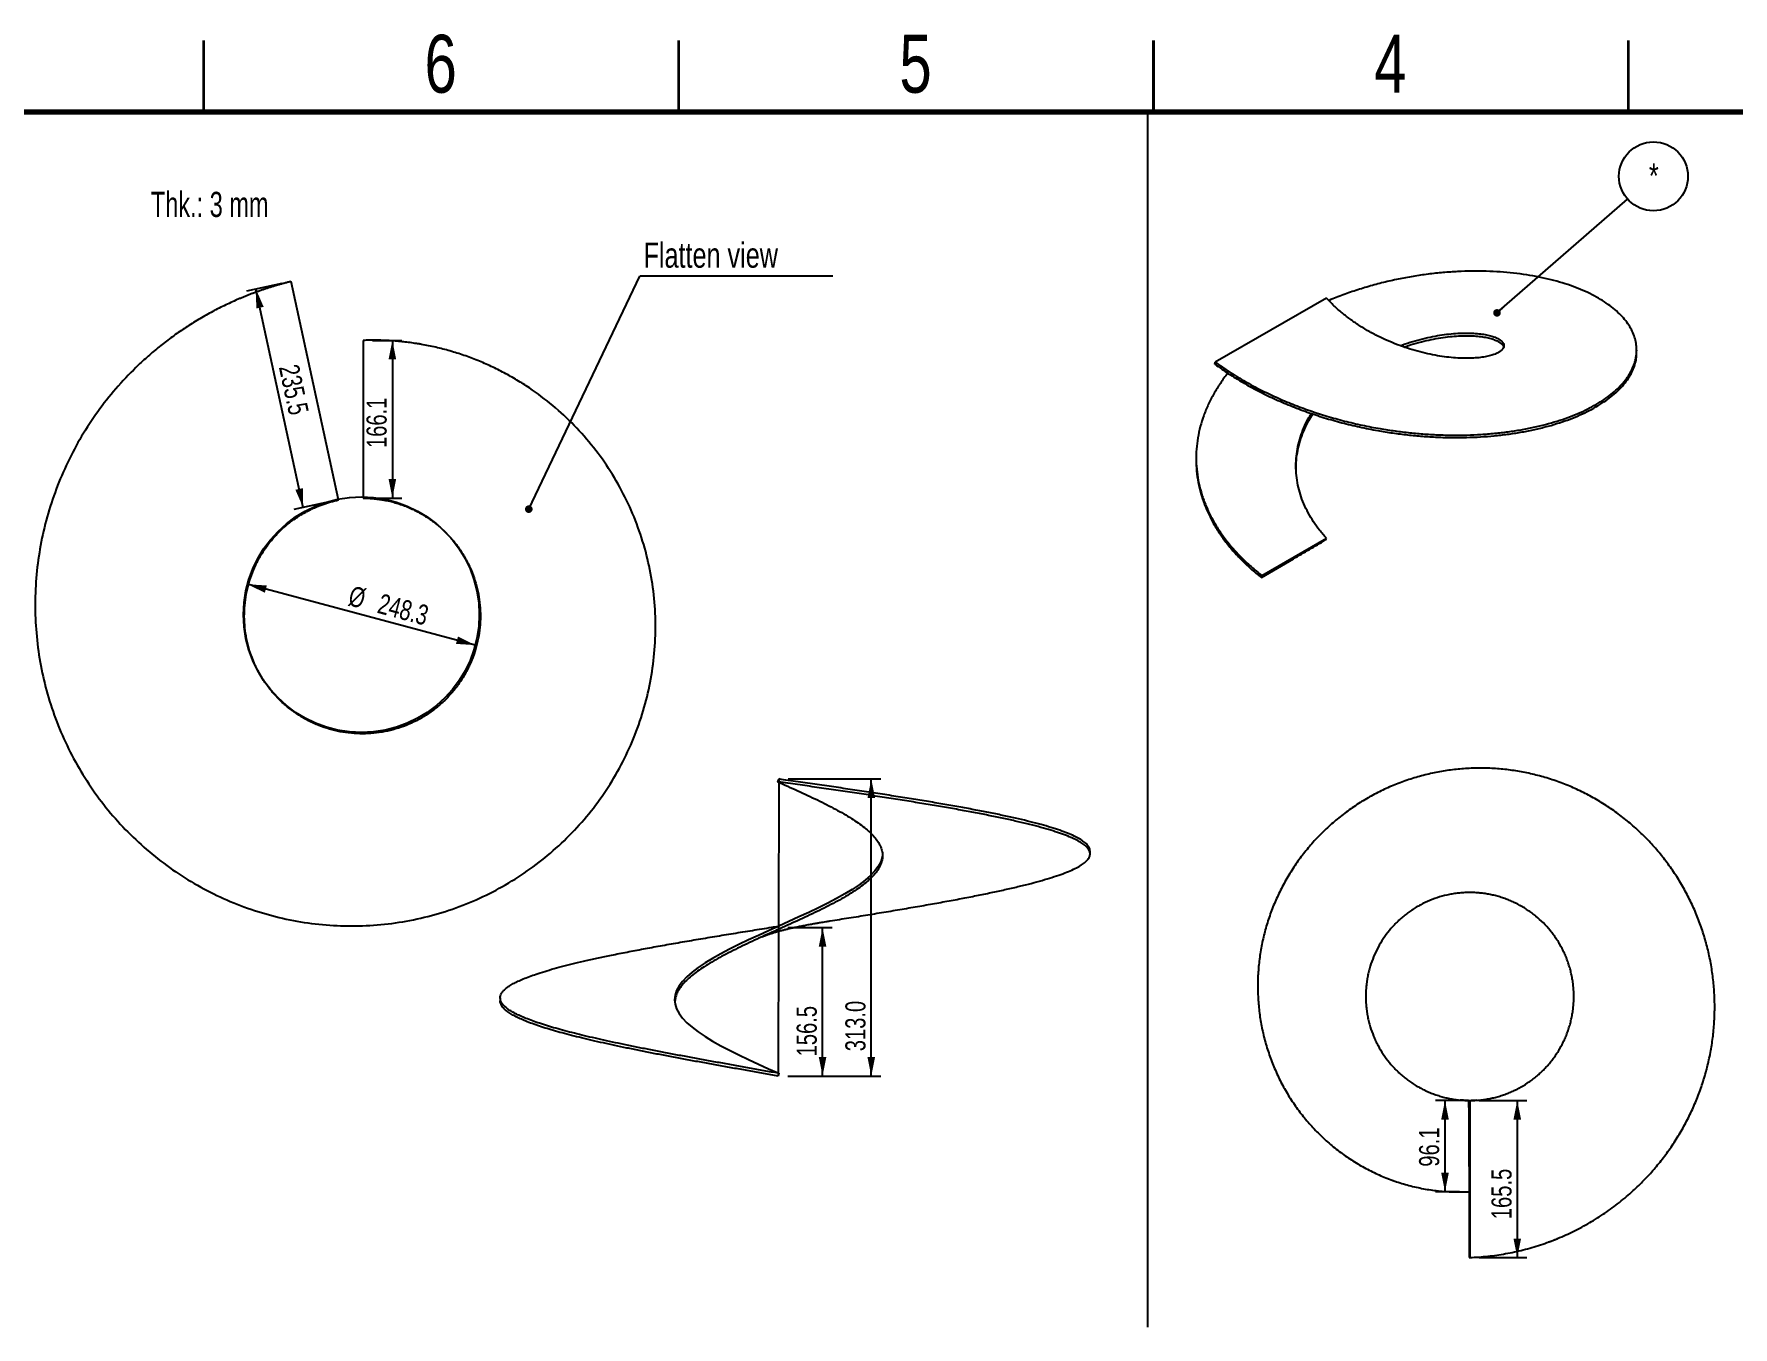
# Model space of a CAD drawing. Header units: millimetres. Extents: x 25 to 4175, y 19 to 2952.
# Drawn here: x 921 to 2710, y 1590 to 2952 of the extents above; entities that cross this region are included whole.
import ezdxf

# ---------------------------------------------------------------- set-up
doc = ezdxf.new("R2010")
doc.units = ezdxf.units.MM
doc.header["$LTSCALE"] = 10
doc.header["$PDSIZE"] = -1
doc.layers.add('SHEET', color=179, linetype='Continuous')
doc.styles.add('SLDTEXTSTYLE0', font='TXT', dxfattribs={"width": 0.75})
doc.styles.add('SLDTEXTSTYLE1', font='TXT', dxfattribs={"width": 0.7})
doc.dimstyles.new('SLDDIMSTYLE0', dxfattribs={"dimtxt": 0.18, "dimasz": 8, "dimexe": 0, "dimexo": 0.0625, "dimgap": 0, "dimtad": 0, "dimtih": 1, "dimtoh": 1, "dimdec": 0, "dimrnd": 1e-09, "dimzin": 0, "dimdsep": 46, "dimtxsty": 'Standard', "dimblk1": 'DOT', "dimblk2": 'DOT', "dimsah": 1, "dimcen": 0.09, "dimadec": 0, "dimazin": 0, "dimtfac": 8, "dimtdec": 0, "dimtofl": 0, "dimtmove": 0, "dimatfit": 3, "dimldrblk": 'DOT', "dimfxl": 1, "dimfrac": 2, "dimtolj": 1, "dimtzin": 0, "dimarcsym": 0})
doc.dimstyles.new('SLDDIMSTYLE1', dxfattribs={"dimtxt": 21.166667, "dimasz": 20, "dimexe": 0, "dimexo": 0.0625, "dimgap": 5.291667, "dimtad": 1, "dimdec": 1, "dimrnd": 1e-09, "dimzin": 12, "dimdsep": 46, "dimtxsty": 'SLDTEXTSTYLE0', "dimsah": 1, "dimcen": 0.09, "dimadec": 0, "dimazin": 3, "dimtfac": 1, "dimtdec": 1, "dimtofl": 0, "dimtmove": 0, "dimatfit": 3, "dimfxl": 1, "dimfrac": 2, "dimtolj": 1, "dimtzin": 12, "dimarcsym": 0})
doc.dimstyles.new('SLDDIMSTYLE3', dxfattribs={"dimtxt": 21.166667, "dimasz": 20, "dimexe": 0, "dimexo": 0.0625, "dimgap": 5.291667, "dimtad": 1, "dimdec": 1, "dimrnd": 1e-09, "dimzin": 12, "dimdsep": 46, "dimtxsty": 'SLDTEXTSTYLE0', "dimsah": 1, "dimcen": 0, "dimadec": 0, "dimazin": 3, "dimtfac": 1, "dimtdec": 1, "dimtmove": 0, "dimatfit": 3, "dimfxl": 1, "dimfrac": 2, "dimtolj": 1, "dimtzin": 12, "dimarcsym": 0})
doc.dimstyles.new('SLDDIMSTYLE8', dxfattribs={"dimtxt": 21.166667, "dimasz": 20, "dimexe": 0, "dimexo": 0.0625, "dimgap": 5.291667, "dimtad": 1, "dimdec": 1, "dimrnd": 1e-09, "dimzin": 4, "dimdsep": 46, "dimtxsty": 'SLDTEXTSTYLE0', "dimsah": 1, "dimcen": 0.09, "dimadec": 0, "dimazin": 1, "dimtfac": 1, "dimtdec": 1, "dimtofl": 0, "dimtmove": 0, "dimatfit": 3, "dimfxl": 1, "dimfrac": 2, "dimtolj": 1, "dimtzin": 12, "dimarcsym": 0})

# ---------------------------------------------------------------- blocks, each defined once
blk = doc.blocks.new('SW_NOTE_0_3')
at = {"layer": 'SHEET', "color": 0}
blk.add_circle((27.3, 23.9), 36.3, dxfattribs=at)
at = {"layer": 'SHEET', "color": 0, "insert": (27.7, 37.6), "char_height": 26.5, "attachment_point": 2, "style": 'SLDTEXTSTYLE0'}
blk.add_mtext('*', dxfattribs=at)
blk = doc.blocks.new('_Dot')
at = {"color": 0, "linetype": 'ByBlock', "lineweight": -2}
blk.add_line((-0.5, 0), (-1, 0), dxfattribs=at)
at = {"color": 0, "linetype": 'ByBlock', "const_width": 0.5}
blk.add_lwpolyline([(-0.25, 0, 1), (0.25, 0, 1)], format="xyb", close=True, dxfattribs=at)
blk = doc.blocks.new('_D_2')
at = {"layer": 'SHEET'}
blk.add_line((1385.8, 2308.3), (1146, 2372.4), dxfattribs=at)
for points in [[(1146, 2372.4), (1164.3, 2363.4), (1166.3, 2371.1)], [(1385.8, 2308.3), (1367.6, 2317.4), (1365.5, 2309.6)]]:
    blk.add_solid(points, dxfattribs=at)
at = {"layer": 'SHEET', "char_height": 21.17, "attachment_point": 1, "rotation": 345.0388, "style": 'SLDTEXTSTYLE0'}
for s, insert in [('%%c', (1256.2, 2371.2)), ('248.3', (1287, 2363))]:
    blk.add_mtext(s, dxfattribs=dict(at, insert=insert))
blk = doc.blocks.new('_D_3')
at = {"layer": 'SHEET'}
for p, q in [((1182.2, 2689.2), (1145.1, 2681.2)), ((1204.6, 2453.2), (1154.9, 2683.3)), ((1231.9, 2459.1), (1194.8, 2451.1))]:
    blk.add_line(p, q, dxfattribs=at)
for points in [[(1154.9, 2683.3), (1155.2, 2662.9), (1163, 2664.6)], [(1204.6, 2453.2), (1204.3, 2473.6), (1196.4, 2471.9)]]:
    blk.add_solid(points, dxfattribs=at)
at = {"layer": 'SHEET', "insert": (1199.6, 2605.6), "char_height": 21.17, "attachment_point": 1, "rotation": 282.1842, "style": 'SLDTEXTSTYLE0'}
blk.add_mtext('235.5', dxfattribs=at)
blk = doc.blocks.new('_D_4')
at = {"layer": 'SHEET'}
for p, q in [((1277.7, 2629.3), (1308.5, 2629.3)), ((1298.5, 2629.3), (1298.5, 2463.2)), ((1277.9, 2463.2), (1308.5, 2463.2))]:
    blk.add_line(p, q, dxfattribs=at)
for points in [[(1298.5, 2629.3), (1294.5, 2609.3), (1302.5, 2609.3)], [(1298.5, 2463.2), (1302.5, 2483.2), (1294.5, 2483.2)]]:
    blk.add_solid(points, dxfattribs=at)
at = {"layer": 'SHEET', "insert": (1271.3, 2515.9), "char_height": 21.17, "attachment_point": 1, "rotation": 90, "style": 'SLDTEXTSTYLE0'}
blk.add_mtext('166.1', dxfattribs=at)
blk = doc.blocks.new('SW_NOTE_0_5')
at = {"layer": 'SHEET', "color": 0}
blk.add_line((203.3, 0), (0, 0), dxfattribs=at)
at = {"layer": 'SHEET', "color": 0, "insert": (3.8, 35.5), "char_height": 26.458, "attachment_point": 1, "style": 'SLDTEXTSTYLE0'}
blk.add_mtext('Flatten view', dxfattribs=at)
blk = doc.blocks.new('_D_20')
at = {"layer": 'SHEET'}
for p, q in [((1715, 2010.8), (1761.5, 2010.8)), ((1751.5, 1854.3), (1751.5, 2010.8)), ((1714.8, 1854.3), (1761.5, 1854.3))]:
    blk.add_line(p, q, dxfattribs=at)
for points in [[(1751.5, 2010.8), (1747.5, 1990.8), (1755.5, 1990.8)], [(1751.5, 1854.3), (1755.5, 1874.3), (1747.5, 1874.3)]]:
    blk.add_solid(points, dxfattribs=at)
at = {"layer": 'SHEET', "insert": (1724.2, 1875.1), "char_height": 21.17, "attachment_point": 1, "rotation": 90, "style": 'SLDTEXTSTYLE0'}
blk.add_mtext('156.5', dxfattribs=at)
blk = doc.blocks.new('_D_21')
at = {"layer": 'SHEET'}
for p, q in [((1715.3, 2167.3), (1812.8, 2167.3)), ((1802.8, 1854.3), (1802.8, 2167.3)), ((1714.8, 1854.3), (1812.8, 1854.3))]:
    blk.add_line(p, q, dxfattribs=at)
for points in [[(1802.8, 2167.3), (1798.8, 2147.3), (1806.8, 2147.3)], [(1802.8, 1854.3), (1806.8, 1874.3), (1798.8, 1874.3)]]:
    blk.add_solid(points, dxfattribs=at)
at = {"layer": 'SHEET', "insert": (1775.5, 1880.5), "char_height": 21.17, "attachment_point": 1, "rotation": 90, "style": 'SLDTEXTSTYLE0'}
blk.add_mtext('313.0', dxfattribs=at)
blk = doc.blocks.new('_D_22')
at = {"layer": 'SHEET'}
for p, q in [((2421.7, 1828.6), (2396.9, 1828.6)), ((2406.9, 1732.5), (2406.9, 1828.6)), ((2422.3, 1732.5), (2396.9, 1732.5))]:
    blk.add_line(p, q, dxfattribs=at)
for points in [[(2406.9, 1828.6), (2402.9, 1808.6), (2410.9, 1808.6)], [(2406.9, 1732.5), (2410.9, 1752.5), (2402.9, 1752.5)]]:
    blk.add_solid(points, dxfattribs=at)
at = {"layer": 'SHEET', "insert": (2379.6, 1758.9), "char_height": 21.17, "attachment_point": 1, "rotation": 90, "style": 'SLDTEXTSTYLE0'}
blk.add_mtext('96.1', dxfattribs=at)
blk = doc.blocks.new('_D_23')
at = {"layer": 'SHEET'}
for p, q in [((2443, 1828.6), (2493, 1828.6)), ((2483, 1828.6), (2483, 1663.2)), ((2443, 1663.2), (2493, 1663.2))]:
    blk.add_line(p, q, dxfattribs=at)
for points in [[(2483, 1828.6), (2479, 1808.6), (2487, 1808.6)], [(2483, 1663.2), (2487, 1683.2), (2479, 1683.2)]]:
    blk.add_solid(points, dxfattribs=at)
at = {"layer": 'SHEET', "insert": (2455.8, 1703.6), "char_height": 21.17, "attachment_point": 1, "rotation": 90, "style": 'SLDTEXTSTYLE0'}
blk.add_mtext('165.5', dxfattribs=at)

msp = doc.modelspace()

# ---------------------------------------------------------------- linework, layer by layer
at = {"color": 7, "linetype": 'Continuous', "lineweight": 35}
for p, q in [((1100, 2870), (1100, 2945)), ((1600, 2870), (1600, 2945)), ((2100, 2945), (2100, 2870)), ((2100, 2870), (2100, 2945)), ((2600, 2870), (2600, 2945))]:
    msp.add_line(p, q, dxfattribs=at)
at = {"color": 7, "linetype": 'Continuous', "lineweight": 70}
msp.add_line((100, 2870), (4100, 2870), dxfattribs=at)
at = {"color": 7, "linetype": 'Continuous', "lineweight": 25}
for p, q in [((1241.72, 2461.19), (1192.02, 2691.33)), ((2281.99, 2673.91), (2165, 2606.38)), ((1267.65, 2629.26), (1267.94, 2463.16)), ((2164.63, 2604.18), (2165, 2606.38)), ((2214.06, 2381.57), (2281.99, 2420.79)), ((2281.12, 2419.05), (2281.99, 2420.79)), ((2213.57, 2379.47), (2214.06, 2381.57)), ((1705.28, 2167.28), (1704.05, 2164.54)), ((1705.28, 2167.28), (1704.86, 2164.31)), ((1705.28, 1857.28), (1704.75, 1854.32)), ((2431.75, 1828.62), (2432.98, 1828.62)), ((2432.98, 1828.62), (2432.98, 1663.17)), ((2347.52, 1746.23), (2355.16, 1743.32)), ((2432.45, 1663.17), (2432.98, 1663.17))]:
    msp.add_line(p, q, dxfattribs=at)
at = {"color": 7, "linetype": 'Continuous', "lineweight": 25, "flags": 128}
for points in [[(1814.6, 2087.66), (1814.3, 2084.94), (1812.72, 2080.09), (1810.11, 2075.24), (1806.49, 2070.4), (1801.89, 2065.56), (1796.36, 2060.71), (1789.96, 2055.87), (1782.74, 2051.03), (1774.78, 2046.19), (1766.14, 2041.34), (1756.92, 2036.49), (1747.2, 2031.65), (1737.08, 2026.81), (1726.65, 2021.96), (1716.02, 2017.12), (1705.28, 2012.28), (1694.55, 2007.44), (1683.91, 2002.59), (1673.48, 1997.74), (1663.36, 1992.9), (1653.64, 1988.06), (1644.42, 1983.21), (1635.78, 1978.37), (1627.82, 1973.53), (1620.6, 1968.69), (1614.2, 1963.84), (1608.67, 1958.99), (1604.07, 1954.15), (1600.45, 1949.31), (1597.84, 1944.46), (1596.26, 1939.62), (1595.73, 1934.78), (1596.26, 1929.94), (1597.84, 1925.09), (1600.45, 1920.24), (1604.07, 1915.4), (1608.67, 1910.56), (1614.2, 1905.71), (1620.6, 1900.87), (1627.82, 1896.03), (1635.78, 1891.19), (1644.42, 1886.34), (1653.64, 1881.49), (1663.36, 1876.65), (1673.48, 1871.81), (1683.91, 1866.96), (1694.55, 1862.12), (1705.28, 1857.28), (1705.28, 1857.28)], [(2033.17, 2088.5), (2033.15, 2090.02), (2033.13, 2091.54)], [(1412.09, 1936.76), (1412.07, 1935.24), (1412.04, 1933.72)]]:
    msp.add_lwpolyline(points, dxfattribs=at)
at = {"color": 7, "linetype": 'Continuous', "lineweight": 25}
for points, knots in [([(2165, 2606.38), (2169.76, 2603.01), (2179.25, 2596.3), (2194.53, 2586.98), (2210.47, 2578.24), (2227.16, 2570.15), (2244.43, 2562.73), (2262.18, 2556.03), (2280.3, 2550.07), (2298.76, 2544.84), (2317.54, 2540.34), (2335.44, 2536.81), (2352.31, 2534.12), (2368.04, 2532.14), (2383.7, 2530.69), (2399.28, 2529.77), (2414.73, 2529.38), (2429.95, 2529.51), (2444.82, 2530.16), (2459.3, 2531.31), (2473.38, 2532.95), (2487.07, 2535.07), (2500.29, 2537.66), (2512.94, 2540.7), (2524.94, 2544.16), (2536.27, 2548.01), (2546.92, 2552.24), (2556.89, 2556.85), (2566.09, 2561.81), (2574.46, 2567.06), (2581.96, 2572.57), (2588.58, 2578.31), (2594.32, 2584.29), (2599.14, 2590.47), (2603.02, 2596.8), (2605.91, 2603.23), (2607.83, 2609.72), (2608.76, 2616.25), (2608.7, 2622.82), (2607.63, 2629.38), (2605.56, 2635.85), (2602.51, 2642.21), (2598.5, 2648.41), (2593.51, 2654.46), (2587.55, 2660.32), (2580.66, 2665.93), (2572.88, 2671.24), (2564.26, 2676.23), (2554.81, 2680.87), (2544.52, 2685.15), (2533.45, 2689.02), (2521.68, 2692.44), (2509.3, 2695.39), (2496.32, 2697.85), (2482.74, 2699.8), (2468.63, 2701.21), (2454.09, 2702.06), (2439.22, 2702.34), (2424.08, 2702.02), (2408.66, 2701.12), (2393.02, 2699.59), (2377.27, 2697.44), (2361.54, 2694.67), (2345.9, 2691.29), (2330.34, 2687.27), (2314.91, 2682.65), (2299.79, 2677.33), (2289.67, 2673.5), (2284.75, 2671.3), (2284.62, 2671.24)], [0, 0, 0, 0, 0.0177185, 0.0353402, 0.0529477, 0.0706234, 0.0883684, 0.1059835, 0.1235309, 0.1410946, 0.158757, 0.1764978, 0.1911787, 0.2058084, 0.2204322, 0.2351019, 0.249871, 0.2646408, 0.2793125, 0.2939392, 0.308571, 0.3232587, 0.3380479, 0.352794, 0.3674531, 0.3820769, 0.3967219, 0.4114389, 0.4262388, 0.4409525, 0.4555968, 0.470224, 0.4848873, 0.4996482, 0.5144272, 0.5291155, 0.5437452, 0.5583845, 0.5730844, 0.5878862, 0.6026204, 0.6172728, 0.6319027, 0.6465676, 0.6613307, 0.6761189, 0.6907987, 0.7054325, 0.7200792, 0.7348004, 0.7496006, 0.7643251, 0.7789699, 0.7936034, 0.8083051, 0.8230949, 0.8378479, 0.8525094, 0.8671473, 0.8818177, 0.8965935, 0.9113736, 0.9260576, 0.9406851, 0.955359, 0.9701168, 0.9849018, 0.9996011, 1, 1, 1, 1]), ([(1192.02, 2691.33), (1191.45, 2691.19), (1190.31, 2690.91), (1188.59, 2690.47), (1186.88, 2690.03), (1185.18, 2689.58), (1183.47, 2689.12), (1181.77, 2688.65), (1180.07, 2688.17), (1178.37, 2687.69), (1176.68, 2687.19), (1174.99, 2686.69), (1173.3, 2686.18), (1171.61, 2685.66), (1169.93, 2685.14), (1168.25, 2684.6), (1166.58, 2684.06), (1164.9, 2683.51), (1163.23, 2682.95), (1161.56, 2682.38), (1159.9, 2681.81), (1158.24, 2681.23), (1156.58, 2680.63), (1154.92, 2680.03), (1153.27, 2679.43), (1151.61, 2678.81), (1149.97, 2678.19), (1148.32, 2677.55), (1146.68, 2676.91), (1145.04, 2676.26), (1143.4, 2675.61), (1141.77, 2674.94), (1140.14, 2674.27), (1138.51, 2673.58), (1136.88, 2672.89), (1135.26, 2672.2), (1129.46, 2669.66), (1119.58, 2665.08), (1105.88, 2657.97), (1092.5, 2650.28), (1079.46, 2642.01), (1066.79, 2633.18), (1054.52, 2623.82), (1042.67, 2613.93), (1027.46, 2600.07), (1009.58, 2581.52), (990.18, 2557.47), (972.95, 2531.82), (958.05, 2504.75), (945.58, 2476.48), (935.67, 2447.21), (928.38, 2417.19), (923.8, 2386.62), (921.94, 2355.78), (922.87, 2324.89), (926.55, 2294.21), (932.99, 2263.98), (942.11, 2234.46), (953.88, 2205.89), (968.18, 2178.5), (984.93, 2152.52), (1003.97, 2128.18), (1025.17, 2105.7), (1048.33, 2085.25), (1073.3, 2067.02), (1099.83, 2051.18), (1127.73, 2037.88), (1156.73, 2027.22), (1186.61, 2019.33), (1217.09, 2014.25), (1247.93, 2012.08), (1278.82, 2012.81), (1309.51, 2016.48), (1339.71, 2023.02), (1369.15, 2032.43), (1397.56, 2044.59), (1424.67, 2059.44), (1450.23, 2076.81), (1473.99, 2096.58), (1495.72, 2118.55), (1515.21, 2142.54), (1532.28, 2168.31), (1546.72, 2195.64), (1558.43, 2224.24), (1567.24, 2253.87), (1573.09, 2284.21), (1575.88, 2315), (1575.6, 2345.9), (1572.21, 2376.63), (1565.77, 2406.86), (1556.29, 2436.28), (1543.9, 2464.6), (1528.68, 2491.5), (1510.81, 2516.72), (1490.43, 2539.97), (1467.79, 2561), (1447.18, 2576.49), (1429.82, 2587.55), (1416.38, 2595.15), (1402.58, 2602.03), (1388.41, 2608.2), (1373.94, 2613.61), (1359.22, 2618.26), (1344.28, 2622.12), (1333.07, 2624.4), (1325.74, 2625.64), (1322.34, 2626.18), (1318.94, 2626.68), (1315.53, 2627.13), (1312.12, 2627.55), (1308.72, 2627.92), (1305.31, 2628.26), (1301.89, 2628.55), (1298.48, 2628.8), (1295.06, 2629.02), (1291.64, 2629.19), (1288.22, 2629.32), (1284.8, 2629.41), (1281.37, 2629.46), (1277.94, 2629.47), (1274.52, 2629.44), (1271.08, 2629.38), (1268.8, 2629.3), (1267.65, 2629.26)], [0, 0, 0, 0, 0.0008956, 0.0017908, 0.0026857, 0.0035802, 0.0044744, 0.0053683, 0.0062619, 0.0071553, 0.0080484, 0.0089414, 0.0098341, 0.0107267, 0.0116191, 0.0125114, 0.0134036, 0.0142958, 0.0151878, 0.0160799, 0.0169719, 0.0178639, 0.018756, 0.0196481, 0.0205403, 0.0214325, 0.0223249, 0.0232174, 0.0241101, 0.025003, 0.025896, 0.0267893, 0.0276829, 0.0285767, 0.0294707, 0.0303651, 0.0312598, 0.0390872, 0.0468961, 0.0547013, 0.0625173, 0.0703441, 0.0781527, 0.085958, 0.0937747, 0.1094072, 0.1250246, 0.140656, 0.1562744, 0.1719068, 0.187524, 0.2031562, 0.2187736, 0.2344049, 0.250023, 0.2656566, 0.2812723, 0.2969044, 0.3125215, 0.3281552, 0.3437706, 0.3594043, 0.3750195, 0.3906552, 0.4062683, 0.4219024, 0.4375169, 0.4531509, 0.4687654, 0.4843975, 0.5000137, 0.5156452, 0.5312619, 0.5468938, 0.56251, 0.5781438, 0.5937579, 0.6093912, 0.6250056, 0.6406384, 0.6562532, 0.6718866, 0.6875006, 0.7031344, 0.7187478, 0.7343794, 0.7499949, 0.76563, 0.7812417, 0.7968765, 0.8124884, 0.8281194, 0.8437349, 0.8593699, 0.8749811, 0.890614, 0.9062272, 0.9140596, 0.9218657, 0.9296666, 0.9374837, 0.9453166, 0.9531225, 0.9609231, 0.9687401, 0.970485, 0.9722276, 0.9739682, 0.9757071, 0.9774444, 0.9791804, 0.9809154, 0.9826495, 0.9843831, 0.9861164, 0.9878496, 0.9895829, 0.9913167, 0.9930511, 0.9947864, 0.9965228, 0.9982606, 1, 1, 1, 1]), ([(2359.58, 2623.71), (2363.12, 2624.95), (2370.25, 2627.45), (2380.86, 2630.45), (2391.31, 2632.91), (2401.45, 2634.77), (2411.18, 2636.06), (2420.41, 2636.82), (2429.06, 2637.08), (2437.05, 2636.86), (2444.27, 2636.2), (2450.68, 2635.17), (2456.22, 2633.8), (2460.83, 2632.13), (2464.45, 2630.23), (2467.07, 2628.16), (2468.65, 2625.97), (2469.19, 2623.71), (2468.65, 2621.45), (2467.07, 2619.26), (2464.45, 2617.19), (2460.83, 2615.29), (2456.22, 2613.62), (2450.68, 2612.25), (2444.27, 2611.22), (2437.05, 2610.56), (2429.06, 2610.34), (2420.41, 2610.6), (2411.18, 2611.36), (2401.45, 2612.65), (2391.31, 2614.51), (2380.86, 2616.96), (2370.21, 2620), (2359.46, 2623.65), (2348.7, 2627.91), (2338.05, 2632.78), (2327.61, 2638.25), (2317.47, 2644.29), (2307.73, 2650.9), (2298.51, 2658.06), (2289.82, 2665.7), (2284.6, 2671.18), (2281.99, 2673.91)], [0, 0, 0, 0, 0.0247227, 0.0497392, 0.0747556, 0.0997529, 0.1247502, 0.1497666, 0.1747831, 0.1997804, 0.2247776, 0.2497941, 0.2748105, 0.2998078, 0.3248051, 0.3498215, 0.374838, 0.3998353, 0.4248326, 0.449849, 0.4748654, 0.4998627, 0.52486, 0.5498764, 0.5748929, 0.5998902, 0.6248875, 0.6499039, 0.6749203, 0.6999176, 0.7249149, 0.7499314, 0.7749478, 0.7999451, 0.8249424, 0.8499588, 0.8749752, 0.8999726, 0.9249697, 0.9499866, 0.9750022, 1, 1, 1, 1]), ([(2363.72, 2622.3), (2366.28, 2623.18), (2372.41, 2625.29), (2382.01, 2627.93), (2392.41, 2630.33), (2402.48, 2632.13), (2412.13, 2633.36), (2421.28, 2634.07), (2429.84, 2634.28), (2437.72, 2634.02), (2444.84, 2633.33), (2451.14, 2632.27), (2456.57, 2630.87), (2461.06, 2629.19), (2464.57, 2627.28), (2467.02, 2625.2), (2468.39, 2623.37), (2468.52, 2622.23), (2468.56, 2621.83)], [0, 0, 0, 0, 0.04700379, 0.11263179, 0.17824786, 0.2438221, 0.30940658, 0.37503196, 0.44064654, 0.50622028, 0.57180555, 0.63743281, 0.70305032, 0.76862802, 0.83421836, 0.89985177, 0.9654764, 1, 1, 1, 1]), ([(2164.63, 2604.18), (2169.38, 2600.81), (2178.84, 2594.09), (2194.09, 2584.75), (2210.02, 2575.99), (2226.68, 2567.88), (2243.94, 2560.44), (2261.67, 2553.72), (2279.77, 2547.73), (2298.22, 2542.48), (2317, 2537.95), (2334.9, 2534.4), (2351.76, 2531.69), (2367.5, 2529.69), (2383.16, 2528.22), (2398.75, 2527.28), (2414.21, 2526.87), (2429.44, 2526.98), (2444.32, 2527.61), (2458.81, 2528.74), (2472.92, 2530.36), (2486.63, 2532.46), (2499.87, 2535.04), (2512.54, 2538.06), (2524.56, 2541.51), (2535.92, 2545.34), (2546.61, 2549.57), (2556.6, 2554.16), (2565.83, 2559.11), (2574.24, 2564.35), (2581.77, 2569.85), (2588.42, 2575.59), (2594.2, 2581.56), (2599.07, 2587.73), (2602.98, 2594.06), (2605.92, 2600.49), (2607.84, 2606.98), (2608.81, 2612.92), (2608.7, 2616.68), (2608.65, 2618.26)], [0, 0, 0, 0, 0.0311283, 0.062089, 0.093025, 0.1240826, 0.1552606, 0.1862118, 0.2170439, 0.2479062, 0.2789418, 0.3101148, 0.3359126, 0.3616199, 0.3873174, 0.4130966, 0.4390492, 0.4650054, 0.4907882, 0.516493, 0.5422049, 0.5680184, 0.5940073, 0.6199229, 0.6456844, 0.6713874, 0.6971238, 0.7229887, 0.7489999, 0.7748589, 0.8005976, 0.8263044, 0.8520768, 0.8780197, 0.9039954, 0.9298116, 0.9555247, 0.9812548, 1, 1, 1, 1]), ([(2608.75, 2618.27), (2608.73, 2618.68), (2608.7, 2619.49), (2608.67, 2620.31), (2608.66, 2620.72)], [0, 0, 0, 0, 0.5000043, 1, 1, 1, 1]), ([(2178.24, 2594.75), (2178.22, 2594.73), (2175.27, 2591.26), (2170.26, 2584.02), (2163.32, 2573.06), (2157.51, 2561.77), (2152.72, 2550.22), (2149.03, 2538.48), (2146.46, 2526.63), (2145.02, 2514.72), (2144.72, 2502.74), (2145.57, 2490.73), (2147.57, 2478.76), (2150.7, 2466.94), (2154.95, 2455.28), (2160.31, 2443.79), (2166.77, 2432.51), (2174.28, 2421.54), (2182.77, 2410.94), (2192.23, 2400.73), (2202.58, 2390.87), (2210.22, 2384.68), (2214.06, 2381.57)], [0, 0, 0, 0, 0.0003426, 0.0529101, 0.1052453, 0.1576966, 0.2104678, 0.2633322, 0.3158714, 0.3682281, 0.4206932, 0.473554, 0.526393, 0.5788579, 0.6312321, 0.6837623, 0.736704, 0.7894478, 0.8418683, 0.8942615, 0.9469204, 1, 1, 1, 1]), ([(2281.99, 2420.79), (2279.53, 2423.61), (2274.61, 2429.25), (2268.24, 2438.23), (2262.69, 2447.51), (2258.08, 2457.08), (2254.46, 2466.89), (2251.85, 2476.88), (2250.27, 2486.98), (2249.73, 2497.15), (2250.27, 2507.31), (2251.85, 2517.41), (2254.46, 2527.4), (2258.11, 2537.2), (2262.01, 2545.55), (2265.05, 2550.49), (2266.2, 2552.36)], [0, 0, 0, 0, 0.0734665, 0.1469849, 0.2205075, 0.2939715, 0.3674367, 0.4409576, 0.5144788, 0.5879435, 0.6614084, 0.7349294, 0.8084505, 0.8819153, 0.9553801, 1, 1, 1, 1]), ([(2250.25, 2490.37), (2250.15, 2492.12), (2249.87, 2497.25), (2250.56, 2505.78), (2252.24, 2515.86), (2254.98, 2525.82), (2258.74, 2535.59), (2262.96, 2544.3), (2266.31, 2549.61), (2267.73, 2551.85)], [0, 0, 0, 0, 0.0828192, 0.2427595, 0.4027823, 0.5627638, 0.722632, 0.8825131, 1, 1, 1, 1]), ([(2144.99, 2504.93), (2144.93, 2503.54), (2144.72, 2498.14), (2145.53, 2488.73), (2147.42, 2476.76), (2150.53, 2464.93), (2154.73, 2453.27), (2160.05, 2441.77), (2166.47, 2430.49), (2173.94, 2419.5), (2182.38, 2408.89), (2191.8, 2398.67), (2202.12, 2388.79), (2209.74, 2382.58), (2213.57, 2379.47)], [0, 0, 0, 0, 0.0305519, 0.1190242, 0.2074591, 0.2952617, 0.3829174, 0.4708249, 0.5594223, 0.6476812, 0.7354017, 0.8230738, 0.9111807, 1, 1, 1, 1]), ([(2144.89, 2507.31), (2144.88, 2506.91), (2144.87, 2506.12), (2144.86, 2505.33), (2144.86, 2504.93)], [0, 0, 0, 0, 0.49999931, 1, 1, 1, 1]), ([(1267.94, 2463.16), (1268.32, 2463.16), (1269.07, 2463.15), (1270.19, 2463.13), (1271.31, 2463.1), (1272.43, 2463.05), (1273.55, 2463), (1274.67, 2462.94), (1275.78, 2462.86), (1276.9, 2462.78), (1278.02, 2462.69), (1279.13, 2462.58), (1280.25, 2462.47), (1281.36, 2462.34), (1282.48, 2462.21), (1283.59, 2462.06), (1284.7, 2461.91), (1285.82, 2461.74), (1286.93, 2461.57), (1288.04, 2461.38), (1289.15, 2461.19), (1290.26, 2460.98), (1292.93, 2460.46), (1297.14, 2459.52), (1302.83, 2457.96), (1308.43, 2456.14), (1315.77, 2453.35), (1324.69, 2449.22), (1334.88, 2443.25), (1344.46, 2436.35), (1353.34, 2428.58), (1361.43, 2420), (1368.68, 2410.68), (1375.02, 2400.72), (1380.38, 2390.21), (1384.72, 2379.24), (1387.99, 2367.89), (1390.18, 2356.29), (1391.26, 2344.54), (1391.22, 2332.75), (1390.05, 2321), (1387.78, 2309.4), (1384.43, 2298.1), (1380.02, 2287.16), (1374.57, 2276.68), (1368.17, 2266.75), (1360.87, 2257.49), (1352.71, 2248.97), (1343.77, 2241.26), (1334.15, 2234.41), (1323.93, 2228.52), (1313.2, 2223.62), (1302.04, 2219.77), (1290.56, 2216.98), (1278.89, 2215.29), (1267.11, 2214.72), (1255.31, 2215.28), (1243.62, 2216.93), (1232.15, 2219.69), (1221, 2223.52), (1210.24, 2228.41), (1200, 2234.27), (1190.36, 2241.08), (1181.42, 2248.77), (1173.24, 2257.29), (1165.89, 2266.53), (1159.46, 2276.42), (1154, 2286.87), (1149.56, 2297.82), (1146.15, 2309.12), (1143.83, 2320.69), (1142.63, 2332.42), (1142.55, 2344.23), (1143.56, 2356), (1145.69, 2367.6), (1148.91, 2378.94), (1153.2, 2389.95), (1158.5, 2400.5), (1164.77, 2410.49), (1171.96, 2419.85), (1180.01, 2428.48), (1188.83, 2436.33), (1196.77, 2442.14), (1203.41, 2446.31), (1208.54, 2449.2), (1213.81, 2451.85), (1218.07, 2453.74), (1221.23, 2455.03), (1223.23, 2455.81), (1225.25, 2456.55), (1227.27, 2457.25), (1229.31, 2457.92), (1231.35, 2458.56), (1233.41, 2459.16), (1235.47, 2459.72), (1237.54, 2460.25), (1239.62, 2460.74), (1241.02, 2461.04), (1241.72, 2461.19)], [0, 0, 0, 0, 0.0014875, 0.0029744, 0.0044607, 0.0059466, 0.0074322, 0.0089176, 0.010403, 0.0118884, 0.013374, 0.0148599, 0.0163463, 0.0178332, 0.0193207, 0.0208091, 0.0222984, 0.0237888, 0.0252803, 0.0267731, 0.0282673, 0.029763, 0.0312604, 0.0391076, 0.0469211, 0.0547186, 0.0625179, 0.0781149, 0.0937666, 0.1094194, 0.1250153, 0.1406146, 0.1562639, 0.1719175, 0.1875127, 0.2031084, 0.2187613, 0.2344171, 0.25001, 0.2656029, 0.2812587, 0.2969166, 0.3125075, 0.3281033, 0.3437562, 0.3594131, 0.3750049, 0.3906023, 0.4062536, 0.4219058, 0.4375023, 0.4530997, 0.468751, 0.484403, 0.4999998, 0.5155984, 0.5312485, 0.5469043, 0.5624973, 0.5780949, 0.593746, 0.6093993, 0.6249948, 0.6405908, 0.6562435, 0.6718985, 0.6874922, 0.7030857, 0.718741, 0.7343987, 0.7499897, 0.7655846, 0.7812385, 0.7968958, 0.8124873, 0.828083, 0.843736, 0.8593918, 0.8749848, 0.8905784, 0.9062336, 0.9218902, 0.9374824, 0.9452833, 0.9530815, 0.9608946, 0.9687399, 0.9715984, 0.974451, 0.9772986, 0.9801421, 0.9829822, 0.9858198, 0.9886557, 0.9914909, 0.9943261, 0.9971622, 1, 1, 1, 1]), ([(2213.57, 2379.47), (2224.86, 2386.03), (2236.14, 2392.6), (2253.04, 2402.49), (2258.67, 2405.78), (2269.91, 2412.4), (2275.53, 2415.72), (2281.12, 2419.05)], [-0.048037111, -0.048037111, -0.048037111, -0.048037111, 0, 0, 0.024018555, 0.024018555, 0.048037111, 0.048037111, 0.048037111, 0.048037111]), ([(2032.98, 2091.54), (2033.01, 2091.95), (2033.12, 2093.38), (2031.99, 2095.82), (2029.61, 2098.87), (2025.9, 2101.92), (2020.99, 2104.96), (2014.9, 2107.98), (2007.64, 2110.98), (1999.2, 2114.01), (1989.61, 2117.02), (1978.95, 2120.03), (1967.3, 2123.02), (1954.69, 2126.01), (1941.11, 2128.98), (1926.59, 2131.97), (1911.21, 2134.95), (1895.08, 2137.92), (1878.29, 2140.88), (1860.86, 2143.82), (1842.8, 2146.77), (1824.15, 2149.72), (1805.02, 2152.68), (1785.55, 2155.61), (1765.84, 2158.53), (1745.88, 2161.44), (1725.67, 2164.36), (1712.09, 2166.3), (1705.28, 2167.28)], [0, 0, 0, 0, 0.0158566, 0.0551477, 0.0946906, 0.1342875, 0.1736217, 0.21281, 0.2520178, 0.2913769, 0.3310099, 0.3705011, 0.4097538, 0.4489284, 0.4881787, 0.5276376, 0.567263, 0.606661, 0.6458776, 0.6850547, 0.7243304, 0.7638544, 0.8034609, 0.8427832, 0.8819664, 0.9211404, 0.9604391, 1, 1, 1, 1]), ([(2432.98, 1663.17), (2439.33, 1663.55), (2451.98, 1664.31), (2470.78, 1667.12), (2489.33, 1671.12), (2507.6, 1676.44), (2525.45, 1683.03), (2542.76, 1690.83), (2559.41, 1699.79), (2575.41, 1709.9), (2590.71, 1721.15), (2604.39, 1732.79), (2616.5, 1744.54), (2627.13, 1756.15), (2637.05, 1768.37), (2646.27, 1781.2), (2654.72, 1794.6), (2662.35, 1808.48), (2669.12, 1822.75), (2674.99, 1837.35), (2679.98, 1852.28), (2684.08, 1867.54), (2687.25, 1883.06), (2689.47, 1898.73), (2690.72, 1914.45), (2691.01, 1930.18), (2690.35, 1945.92), (2688.71, 1961.64), (2686.11, 1977.26), (2682.55, 1992.66), (2678.06, 2007.75), (2672.65, 2022.52), (2666.33, 2036.96), (2659.09, 2051.02), (2650.99, 2064.61), (2642.07, 2077.62), (2632.38, 2090.01), (2621.94, 2101.77), (2610.73, 2112.89), (2598.82, 2123.3), (2586.28, 2132.91), (2573.21, 2141.68), (2559.63, 2149.58), (2545.54, 2156.61), (2530.97, 2162.75), (2516.04, 2167.93), (2500.85, 2172.12), (2485.47, 2175.32), (2469.9, 2177.51), (2454.17, 2178.69), (2438.36, 2178.84), (2422.61, 2177.95), (2407.02, 2176.04), (2391.59, 2173.11), (2376.34, 2169.16), (2361.35, 2164.19), (2346.74, 2158.24), (2332.6, 2151.35), (2318.99, 2143.55), (2305.89, 2134.84), (2293.38, 2125.23), (2281.54, 2114.8), (2270.47, 2103.62), (2260.21, 2091.76), (2250.77, 2079.21), (2242.17, 2065.99), (2234.5, 2052.21), (2227.82, 2037.98), (2222.15, 2023.36), (2217.5, 2008.37), (2213.88, 1993.03), (2211.35, 1977.48), (2209.91, 1961.82), (2209.58, 1946.16), (2210.34, 1930.49), (2212.21, 1914.86), (2215.19, 1899.39), (2219.26, 1884.22), (2224.38, 1869.42), (2230.55, 1855), (2237.76, 1841.02), (2245.96, 1827.59), (2255.09, 1814.83), (2265.1, 1802.8), (2275.97, 1791.5), (2287.67, 1780.99), (2300.11, 1771.38), (2313.18, 1762.74), (2326.82, 1755.1), (2341.03, 1748.47), (2355.73, 1742.91), (2370.79, 1738.48), (2386.09, 1735.18), (2401.57, 1733.08), (2417, 1732.06), (2427.24, 1732.38), (2432.25, 1732.53)], [0, 0, 0, 0, 0.0125575, 0.0250465, 0.0375254, 0.0500526, 0.062629, 0.0751133, 0.0875495, 0.0999974, 0.1125152, 0.1250886, 0.1354933, 0.1458618, 0.156226, 0.1666228, 0.1770901, 0.1875578, 0.197956, 0.2083224, 0.2186922, 0.2291019, 0.2395833, 0.2500343, 0.2604236, 0.2707878, 0.2811671, 0.2915975, 0.3020865, 0.3125145, 0.3228933, 0.33326, 0.3436522, 0.3541137, 0.3645879, 0.3749979, 0.3853663, 0.3957416, 0.4061598, 0.4166502, 0.4270927, 0.4374773, 0.4478459, 0.4582392, 0.4687022, 0.479183, 0.489587, 0.4999583, 0.5103389, 0.5207721, 0.5312614, 0.541697, 0.5520762, 0.5624474, 0.5728668, 0.5833487, 0.5938046, 0.6041955, 0.6145698, 0.6249671, 0.6354391, 0.6459141, 0.6563211, 0.666688, 0.6770877, 0.6875469, 0.6980254, 0.7084432, 0.7188198, 0.7292098, 0.7396659, 0.7501577, 0.7605711, 0.770951, 0.7813425, 0.7917975, 0.8022853, 0.8127077, 0.823084, 0.8334833, 0.843946, 0.8544273, 0.864844, 0.8752246, 0.8856267, 0.8961072, 0.9065834, 0.9169854, 0.9273694, 0.9377844, 0.948281, 0.9587383, 0.9691315, 0.9795193, 0.9899598, 1, 1, 1, 1]), ([(1704.05, 2164.54), (1707.64, 2162.93), (1714.81, 2159.7), (1725.47, 2154.85), (1735.94, 2150.01), (1746.12, 2145.17), (1755.89, 2140.33), (1765.17, 2135.48), (1773.89, 2130.63), (1781.94, 2125.79), (1789.24, 2120.95), (1795.73, 2116.11), (1801.36, 2111.26), (1806.07, 2106.42), (1809.8, 2101.58), (1812.51, 2096.73), (1814.21, 2091.89), (1814.86, 2087.04), (1814.44, 2082.2), (1812.97, 2077.36), (1810.47, 2072.51), (1806.97, 2067.67), (1802.47, 2062.83), (1797.03, 2057.98), (1790.73, 2053.14), (1783.6, 2048.3), (1775.71, 2043.46), (1767.15, 2038.61), (1757.99, 2033.76), (1748.33, 2028.92), (1738.25, 2024.08), (1727.85, 2019.24), (1717.24, 2014.39), (1706.51, 2009.55), (1695.77, 2004.71), (1685.13, 1999.86), (1674.67, 1995.01), (1664.51, 1990.17), (1654.75, 1985.33), (1645.47, 1980.49), (1636.76, 1975.64), (1628.71, 1970.8), (1621.4, 1965.96), (1614.91, 1961.11), (1609.27, 1956.26), (1604.56, 1951.42), (1600.82, 1946.58), (1598.11, 1941.73), (1596.39, 1937.06), (1596.11, 1934.01), (1595.97, 1932.58)], [0, 0, 0, 0, 0.0208942, 0.0418037, 0.0627151, 0.0836084, 0.1044983, 0.1253995, 0.1463023, 0.1671909, 0.1880746, 0.2089696, 0.2298665, 0.2507494, 0.2716275, 0.2925171, 0.3134091, 0.334287, 0.3551604, 0.3760456, 0.3969333, 0.4178071, 0.4386767, 0.4595584, 0.4804428, 0.5013135, 0.5221801, 0.5430592, 0.5639412, 0.5848098, 0.6056746, 0.626552, 0.6474327, 0.6683002, 0.6891641, 0.710041, 0.7309213, 0.7517888, 0.772653, 0.7935303, 0.8144114, 0.8352799, 0.8561455, 0.8770245, 0.8979075, 0.9187783, 0.9396464, 0.9605282, 0.9814144, 1, 1, 1, 1]), ([(1704.86, 2164.31), (1704.81, 2164.31), (1704.74, 2164.32), (1704.58, 2164.36), (1704.51, 2164.38), (1704.33, 2164.43), (1704.22, 2164.47), (1704.05, 2164.54)], [0, 0, 0, 0, 0.5, 0.5, 0.75, 0.75, 1, 1, 1, 1]), ([(1759.01, 2017.77), (1759.13, 2017.79), (1765.95, 2018.87), (1779.33, 2021.02), (1799.1, 2024.21), (1818.57, 2027.42), (1837.62, 2030.61), (1856.11, 2033.79), (1873.96, 2036.94), (1891.17, 2040.1), (1907.71, 2043.26), (1923.49, 2046.42), (1938.39, 2049.57), (1952.32, 2052.7), (1965.27, 2055.82), (1977.24, 2058.94), (1988.18, 2062.06), (1998.02, 2065.18), (2006.67, 2068.28), (2014.13, 2071.37), (2020.41, 2074.45), (2025.49, 2077.54), (2029.32, 2080.62), (2031.89, 2083.7), (2033.2, 2086.76), (2033.24, 2089.81), (2032.04, 2092.86), (2029.57, 2095.91), (2025.85, 2098.96), (2020.91, 2101.99), (2014.79, 2105.01), (2007.49, 2108.02), (1999.03, 2111.04), (1989.42, 2114.05), (1978.73, 2117.07), (1967.06, 2120.05), (1954.42, 2123.04), (1940.82, 2126.02), (1926.28, 2129), (1910.88, 2131.99), (1894.73, 2134.96), (1877.93, 2137.91), (1860.49, 2140.86), (1842.42, 2143.81), (1823.75, 2146.75), (1804.61, 2149.71), (1785.14, 2152.64), (1765.42, 2155.56), (1745.45, 2158.47), (1725.25, 2161.39), (1711.67, 2163.33), (1704.86, 2164.31)], [0, 0, 0, 0, 0.0003519, 0.0210909, 0.0418756, 0.0627824, 0.0837453, 0.1045667, 0.1253128, 0.1460658, 0.1669133, 0.1878842, 0.2087658, 0.2295326, 0.2502636, 0.2710606, 0.2919935, 0.3129374, 0.3337326, 0.3544704, 0.3752256, 0.3960769, 0.4170531, 0.4379152, 0.4586735, 0.4794052, 0.5001904, 0.52111, 0.5420567, 0.5628653, 0.5835963, 0.6043373, 0.6251586, 0.6461245, 0.6670153, 0.6877797, 0.7085029, 0.7292655, 0.750139, 0.7710995, 0.791941, 0.812685, 0.833409, 0.8541842, 0.8750912, 0.8960414, 0.9168411, 0.9375674, 0.9582881, 0.9790755, 1, 1, 1, 1]), ([(2432.98, 1828.62), (2431.19, 1828.62), (2427.61, 1828.71), (2422.24, 1829.11), (2416.9, 1829.77), (2411.6, 1830.69), (2406.35, 1831.87), (2401.16, 1833.3), (2396.06, 1834.98), (2391.04, 1836.92), (2386.13, 1839.1), (2381.32, 1841.52), (2376.64, 1844.17), (2372.1, 1847.05), (2367.7, 1850.15), (2363.45, 1853.46), (2359.38, 1856.97), (2355.49, 1860.67), (2351.78, 1864.57), (2347.1, 1870), (2341.75, 1877.21), (2337.14, 1884.91), (2333.91, 1891.32), (2331, 1897.87), (2328.59, 1904.63), (2326.68, 1911.54), (2325.5, 1916.79), (2324.58, 1922.09), (2323.92, 1927.43), (2323.52, 1932.79), (2323.39, 1938.17), (2323.52, 1943.54), (2323.92, 1948.91), (2324.58, 1954.25), (2325.5, 1959.55), (2326.68, 1964.8), (2328.59, 1971.71), (2331.6, 1980.16), (2336.21, 1989.89), (2341.75, 1999.13), (2347.1, 2006.34), (2351.78, 2011.77), (2355.49, 2015.66), (2359.38, 2019.37), (2363.45, 2022.88), (2367.7, 2026.19), (2372.1, 2029.29), (2376.64, 2032.17), (2382.88, 2035.71), (2390.99, 2039.55), (2401.13, 2043.16), (2409.83, 2045.34), (2416.9, 2046.57), (2422.24, 2047.23), (2427.61, 2047.63), (2432.98, 2047.76), (2438.36, 2047.63), (2443.72, 2047.23), (2449.06, 2046.57), (2454.36, 2045.65), (2459.61, 2044.47), (2464.8, 2043.04), (2469.9, 2041.36), (2474.92, 2039.42), (2479.83, 2037.24), (2484.64, 2034.82), (2489.32, 2032.17), (2493.86, 2029.29), (2498.26, 2026.19), (2503.92, 2021.78), (2510.57, 2015.76), (2516.59, 2009.11), (2521, 2003.45), (2524.1, 1999.05), (2526.98, 1994.51), (2529.63, 1989.83), (2532.05, 1985.02), (2534.23, 1980.11), (2536.17, 1975.09), (2537.85, 1969.99), (2539.28, 1964.8), (2540.46, 1959.55), (2541.38, 1954.25), (2542.04, 1948.91), (2542.44, 1943.54), (2542.57, 1938.17), (2542.44, 1932.79), (2542.04, 1927.43), (2541.38, 1922.09), (2540.46, 1916.79), (2539.28, 1911.54), (2537.85, 1906.35), (2536.17, 1901.25), (2534.23, 1896.23), (2532.05, 1891.32), (2529.63, 1886.51), (2526.98, 1881.83), (2524.1, 1877.29), (2521, 1872.89), (2517.69, 1868.64), (2514.18, 1864.57), (2510.48, 1860.67), (2506.58, 1856.97), (2502.51, 1853.46), (2498.26, 1850.15), (2492.4, 1846.02), (2486.24, 1842.33), (2479.83, 1839.1), (2474.92, 1836.92), (2469.9, 1834.98), (2464.8, 1833.3), (2459.61, 1831.87), (2454.36, 1830.69), (2449.06, 1829.77), (2441.94, 1828.89), (2436.56, 1828.62), (2432.98, 1828.62)], [0, 0, 0, 0, 0.0078125, 0.015625, 0.0234375, 0.03125, 0.0390625, 0.046875, 0.0546875, 0.0625, 0.0703125, 0.078125, 0.0859375, 0.09375, 0.1015625, 0.109375, 0.1171875, 0.125, 0.1328125, 0.140625, 0.15625, 0.171875, 0.1796875, 0.1875, 0.203125, 0.2109375, 0.21875, 0.2265625, 0.234375, 0.2421875, 0.25, 0.2578125, 0.265625, 0.2734375, 0.28125, 0.2890625, 0.296875, 0.3125, 0.328125, 0.34375, 0.359375, 0.3671875, 0.375, 0.3828125, 0.390625, 0.3984375, 0.40625, 0.4140625, 0.421875, 0.4375, 0.453125, 0.46875, 0.4765625, 0.484375, 0.4921875, 0.5, 0.5078125, 0.515625, 0.5234375, 0.53125, 0.5390625, 0.546875, 0.5546875, 0.5625, 0.5703125, 0.578125, 0.5859375, 0.59375, 0.6015625, 0.609375, 0.625, 0.640625, 0.6484375, 0.65625, 0.6640625, 0.671875, 0.6796875, 0.6875, 0.6953125, 0.703125, 0.7109375, 0.71875, 0.7265625, 0.734375, 0.7421875, 0.75, 0.7578125, 0.765625, 0.7734375, 0.78125, 0.7890625, 0.796875, 0.8046875, 0.8125, 0.8203125, 0.828125, 0.8359375, 0.84375, 0.8515625, 0.859375, 0.8671875, 0.875, 0.8828125, 0.890625, 0.8984375, 0.90625, 0.921875, 0.9296875, 0.9375, 0.9453125, 0.953125, 0.9609375, 0.96875, 0.9765625, 0.984375, 1, 1, 1, 1]), ([(1705.28, 1857.28), (1700.16, 1858.19), (1689.94, 1860.02), (1674.66, 1862.75), (1659.5, 1865.45), (1644.51, 1868.15), (1629.67, 1870.83), (1615, 1873.51), (1600.5, 1876.2), (1586.26, 1878.89), (1572.37, 1881.57), (1558.9, 1884.22), (1545.84, 1886.88), (1533.21, 1889.52), (1521.01, 1892.17), (1509.27, 1894.83), (1498.09, 1897.48), (1487.51, 1900.11), (1477.56, 1902.73), (1468.24, 1905.34), (1459.55, 1907.96), (1451.5, 1910.58), (1444.14, 1913.2), (1437.51, 1915.8), (1431.64, 1918.39), (1426.53, 1920.98), (1422.16, 1923.55), (1418.55, 1926.14), (1415.71, 1928.72), (1413.66, 1931.31), (1412.42, 1933.87), (1411.96, 1936.43), (1412.29, 1938.98), (1413.41, 1941.52), (1415.31, 1944.07), (1418, 1946.63), (1421.47, 1949.17), (1425.68, 1951.7), (1430.62, 1954.22), (1436.29, 1956.74), (1442.68, 1959.26), (1450.14, 1961.89), (1458.75, 1964.65), (1468.57, 1967.52), (1479.17, 1970.37), (1490.52, 1973.21), (1502.65, 1976.04), (1515.52, 1978.89), (1529.81, 1981.89), (1545.56, 1985.03), (1562.8, 1988.31), (1580.69, 1991.59), (1599.25, 1994.86), (1618.37, 1998.14), (1637.89, 2001.4), (1657.68, 2004.65), (1677.7, 2007.87), (1693.6, 2010.42), (1702.82, 2011.88), (1705.28, 2012.27)], [0, 0, 0, 0, 0.0167004, 0.0333505, 0.0498883, 0.066367, 0.0828298, 0.0993241, 0.1158996, 0.1325644, 0.1491367, 0.165631, 0.1820898, 0.1985668, 0.2150972, 0.2317395, 0.2483642, 0.2648818, 0.2813516, 0.2978108, 0.3143078, 0.3308904, 0.347551, 0.3641149, 0.3806032, 0.3970605, 0.4135289, 0.4300584, 0.4466819, 0.4633075, 0.4798412, 0.4963096, 0.512764, 0.5292457, 0.5457994, 0.5624403, 0.579036, 0.5955522, 0.612006, 0.6284634, 0.6449569, 0.6615342, 0.6805634, 0.6994706, 0.718295, 0.7370953, 0.7559311, 0.7748711, 0.7938974, 0.8159417, 0.8378887, 0.85983, 0.8818586, 0.9040395, 0.926118, 0.9480769, 0.9700076, 0.9920018, 1, 1, 1, 1]), ([(1687.6, 2000.98), (1688.21, 2001.25), (1689.36, 2001.77), (1691.19, 2002.5), (1692.9, 2003.14), (1694.46, 2003.7), (1695.82, 2004.16), (1696.95, 2004.53), (1698.08, 2004.89), (1699.4, 2005.3), (1701.14, 2005.83), (1703.54, 2006.52), (1706.41, 2007.3), (1709.81, 2008.18), (1713.25, 2009.02), (1717.03, 2009.91), (1721.28, 2010.85), (1726.03, 2011.86), (1731.03, 2012.86), (1736.04, 2013.82), (1740.94, 2014.72), (1744.63, 2015.37), (1747.42, 2015.85), (1749.49, 2016.21), (1752.13, 2016.65), (1755.35, 2017.18), (1757.73, 2017.57), (1759.02, 2017.77)], [0, 0, 0, 0, 0.0488094, 0.0923322, 0.1305427, 0.1634173, 0.190935, 0.2130777, 0.2298305, 0.2561773, 0.2870024, 0.3201533, 0.3750972, 0.4265846, 0.4756115, 0.5245477, 0.5835538, 0.6434202, 0.7032487, 0.7630321, 0.815563, 0.8653098, 0.8815865, 0.9030507, 0.9299253, 0.9622327, 1, 1, 1, 1]), ([(1704.75, 1854.32), (1699.64, 1855.24), (1689.42, 1857.06), (1674.13, 1859.79), (1658.98, 1862.5), (1643.99, 1865.19), (1629.16, 1867.87), (1614.5, 1870.56), (1600.01, 1873.25), (1585.78, 1875.93), (1571.9, 1878.61), (1558.44, 1881.27), (1545.4, 1883.92), (1532.78, 1886.57), (1520.59, 1889.22), (1508.88, 1891.88), (1497.71, 1894.52), (1487.15, 1897.16), (1477.22, 1899.77), (1467.92, 1902.39), (1459.25, 1905), (1451.22, 1907.62), (1443.88, 1910.24), (1437.27, 1912.84), (1431.43, 1915.44), (1426.33, 1918.02), (1421.99, 1920.6), (1418.4, 1923.18), (1415.6, 1925.77), (1413.55, 1928.35), (1412.39, 1930.92), (1411.93, 1932.71), (1412.07, 1933.64), (1412.08, 1933.72)], [0, 0, 0, 0, 0.0335356, 0.0669672, 0.1001751, 0.1332648, 0.1663215, 0.1994436, 0.2327274, 0.2661926, 0.2994712, 0.3325936, 0.365646, 0.3987334, 0.4319303, 0.4653506, 0.4987367, 0.5319083, 0.5649826, 0.5980379, 0.6311676, 0.6644705, 0.6979302, 0.731195, 0.7643097, 0.7973607, 0.8304352, 0.8636328, 0.897018, 0.9304092, 0.963615, 0.9966903, 1, 1, 1, 1]), ([(2431.64, 1828.63), (2430.35, 1828.66), (2427.38, 1828.72), (2424.43, 1828.97), (2422.75, 1829.11)], [0, 0, 0, 0, 0.4304904, 1, 1, 1, 1]), ([(2431.75, 1828.62), (2431.86, 1814.83), (2431.95, 1801.04), (2432.1, 1773.47), (2432.16, 1759.68), (2432.32, 1718.32), (2432.39, 1690.74), (2432.45, 1663.17)], [-0.082725, -0.082725, -0.082725, -0.082725, -0.0413625, -0.0413625, 0, 0, 0.082725, 0.082725, 0.082725, 0.082725]), ([(2440.5, 1828.89), (2439.49, 1828.82), (2437.36, 1828.69), (2435.37, 1828.65), (2434.32, 1828.63)], [0, 0, 0, 0, 0.4716788, 1, 1, 1, 1]), ([(2515.89, 1679.74), (2518.94, 1680.74), (2522.09, 1681.77), (2525.1, 1683.13), (2525.2, 1683.17)], [0, 0, 0, 0, 0.9686186, 1, 1, 1, 1])]:
    msp.add_open_spline(points, degree=3, knots=knots, dxfattribs=at)
at = {"layer": 'SHEET'}
for p, q in [((2093.47, 2870), (2093.47, 1590.02)), ((1705.28, 2167.28), (1704.75, 1854.32))]:
    msp.add_line(p, q, dxfattribs=at)
msp.add_circle((1265.92, 2340.38), 124.13, dxfattribs=at)
for p in [(1705.02, 2010.8), (2432.27, 1732.54)]:
    msp.add_point(p, dxfattribs=at)

# ---------------------------------------------------------------- block references
for name, p in [('SW_NOTE_0_3', (2599.07, 2778.21)), ('SW_NOTE_0_5', (1559.15, 2696.8))]:
    msp.add_blockref(name, p, dxfattribs=at)

# ---------------------------------------------------------------- texts
at = {"color": 7, "linetype": 'Continuous', "lineweight": 0, "char_height": 60.96, "attachment_point": 2, "style": 'SLDTEXTSTYLE0'}
for s, insert in [('6', (1349.39, 2951.14)), ('5', (1849.39, 2951.14)), ('4', (2349.39, 2951.14))]:
    msp.add_mtext(s, dxfattribs=dict(at, insert=insert))
at = {"layer": 'SHEET', "insert": (1044.25, 2785.77), "char_height": 26.458, "attachment_point": 1, "style": 'SLDTEXTSTYLE1'}
msp.add_mtext('Thk.: 3 mm', dxfattribs=at)

# ---------------------------------------------------------------- dimensions: what is measured, and where the dimension line sits
at = {"layer": 'SHEET'}
for base, p1, p2, angle, dimstyle, picture, middle in [((1154.8758, 2683.3132), (1241.7175, 2461.1876), (1192.0245, 2691.3343), 282.1842, 'SLDDIMSTYLE1', '_D_3', (1180.3244, 2565.4511)), ((1298.55, 2463.16), (1267.65, 2629.26), (1267.94, 2463.16), 90, 'SLDDIMSTYLE1', '_D_4', (1298.55, 2551.03)), ((1802.82, 2167.28), (1704.75, 1854.32), (1705.28, 2167.28), 90, 'SLDDIMSTYLE8', '_D_21', (1802.82, 1915.68)), ((1751.53, 2010.8), (1704.75, 1854.32), (1705.02, 2010.8), 90, 'SLDDIMSTYLE1', '_D_20', (1751.53, 1910.26)), ((2406.88, 1828.62), (2432.27, 1732.54), (2431.75, 1828.62), 90, 'SLDDIMSTYLE1', '_D_22', (2406.88, 1786.21)), ((2483.04865233, 1663.16970965), (2432.98031217, 1828.61970965), (2432.98031217, 1663.16970965), 90, 'SLDDIMSTYLE1', '_D_23', (2483.04865233, 1738.79412093))]:
    dim = msp.add_linear_dim(base=base, p1=p1, p2=p2, angle=angle, dimstyle=dimstyle, dxfattribs=at)
    dim.commit()
    dim.dimension.update_dxf_attribs({"geometry": picture, "text_midpoint": middle, "dimtype": 160})
dim = msp.add_diameter_dim_2p(p1=(1385.84, 2308.34), p2=(1145.99, 2372.43), dimstyle='SLDDIMSTYLE3', dxfattribs=at)
dim.commit()
dim.dimension.update_dxf_attribs({"geometry": '_D_2', "text_midpoint": (1298.55, 2331.66), "dimtype": 163})

# ---------------------------------------------------------------- leaders
for points in [[(2461.63, 2658.26), (2599.07, 2778.21)], [(1442.15, 2451.5), (1559.15, 2696.8)]]:
    msp.add_leader(points, dimstyle='SLDDIMSTYLE0', dxfattribs=at)

doc.saveas('drawing.dxf')
